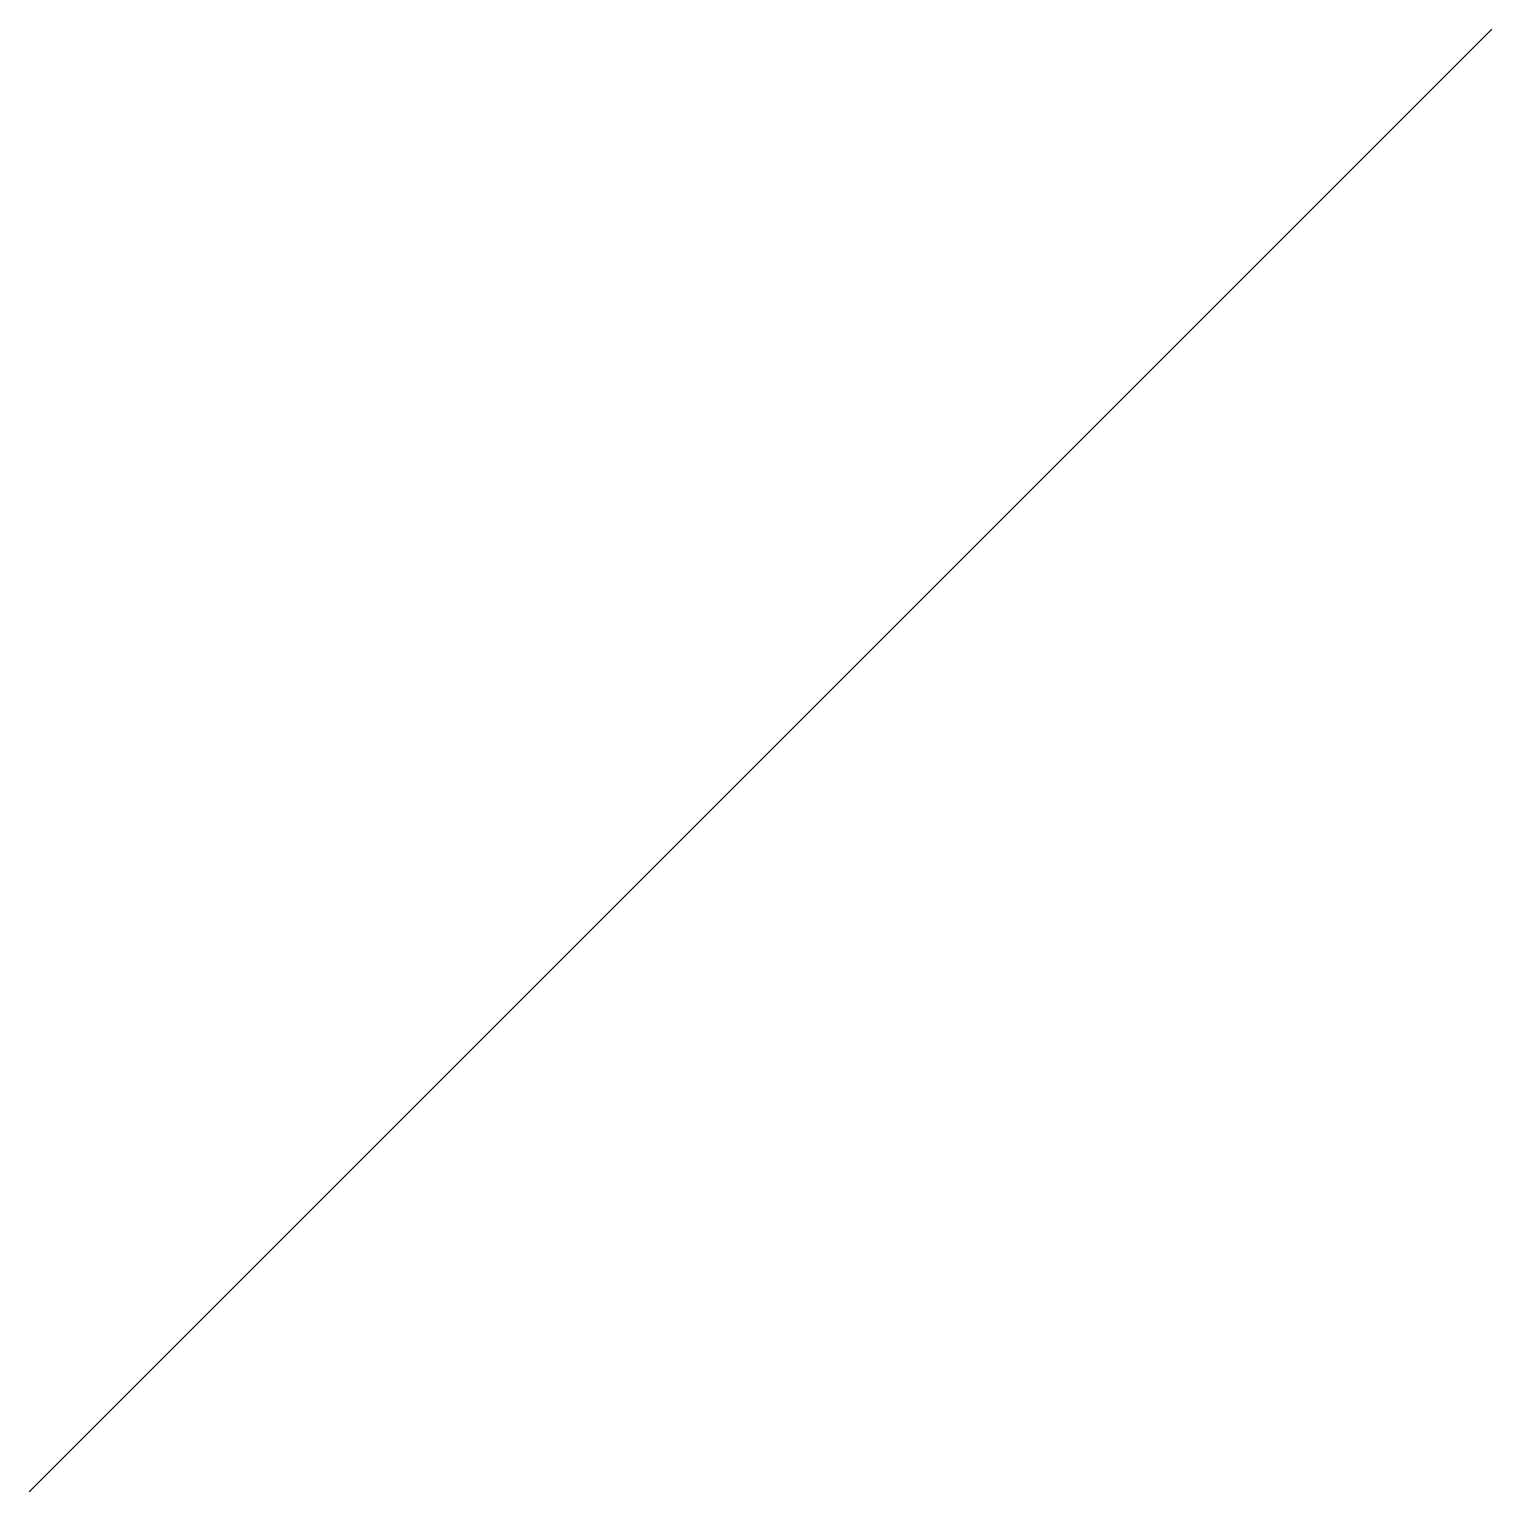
# Model space of a CAD drawing. Header units: millimetres. Extents: x 200 to 341, y 100 to 241.
import ezdxf

# ---------------------------------------------------------------- set-up
doc = ezdxf.new("R2010")
doc.units = ezdxf.units.MM

# ---------------------------------------------------------------- blocks, each defined once
blk = doc.blocks.new('Triangle')
at = {"layer": 'Walls'}
blk.add_line((0, 0), (100, 0), dxfattribs=at)

msp = doc.modelspace()

# ---------------------------------------------------------------- block references
at = {"layer": 'Inserts', "xscale": 2, "yscale": 2, "rotation": 45}
msp.add_blockref('Triangle', (200, 100), dxfattribs=at)

doc.saveas('drawing.dxf')
